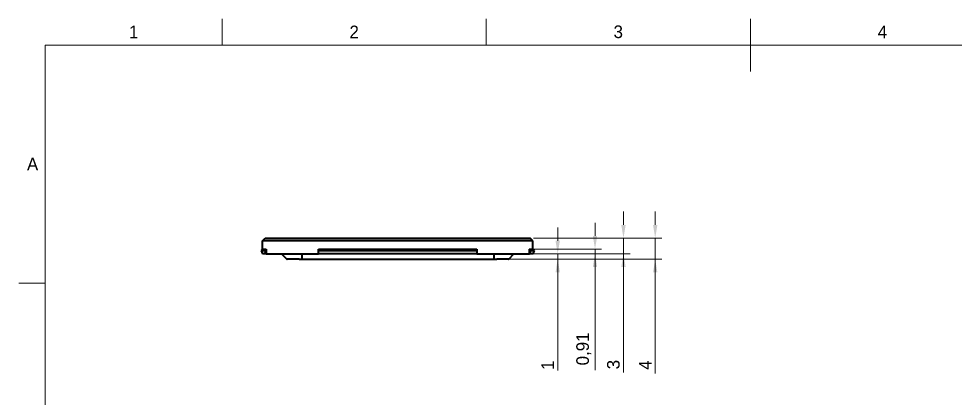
# Model space of a CAD drawing. Header units: millimetres. Extents: x 15 to 292, y 5 to 205.
# Drawn here: x 15 to 192.3, y 133.2 to 205 of the extents above; entities that cross this region are included whole.
import ezdxf

# ---------------------------------------------------------------- set-up
doc = ezdxf.new("R2010")
doc.units = ezdxf.units.MM
for name, color, linetype in [('Annotations', 7, 'Continuous'), ('Border', 7, 'Continuous'), ('Geometries', 7, 'Continuous')]:
    doc.layers.add(name, color=color, linetype=linetype)
doc.styles.add('Shapr0', font='txt', dxfattribs={"height": 2.3925})
doc.styles.add('Shapr2', font='txt', dxfattribs={"height": 2.3925})
doc.dimstyles.new('ISO-25', dxfattribs={"dimtxt": 2.5, "dimasz": 2.5, "dimexe": 1.25, "dimexo": 0.625, "dimtad": 1, "dimtxsty": 'Standard', "dimcen": 2.5, "dimadec": 0, "dimazin": 0, "dimtfac": 1, "dimtmove": 0, "dimatfit": 3, "dimfxl": 1, "dimarcsym": 0})

# ---------------------------------------------------------------- blocks, each defined once
blk = doc.blocks.new('*D6')
at = {"layer": 'Annotations', "color": 0, "linetype": 'Continuous', "lineweight": 15}
for p, q in [((129.48, 166), (129.48, 168.5)), ((112.47, 163.5), (130.73, 163.5)), ((129.48, 163.5), (129.48, 160.5)), ((112.26, 160.5), (130.73, 160.5)), ((129.48, 160.5), (129.48, 138.06)), ((129.48, 158), (129.48, 155.5))]:
    blk.add_line(p, q, dxfattribs=at)
at = {"layer": 'Annotations', "color": 0}
for points in [[(129.06, 166), (129.9, 166), (129.48, 163.5)], [(129.9, 158), (129.06, 158), (129.48, 160.5)]]:
    blk.add_solid(points, dxfattribs=at)
at = {"layer": 'Defpoints', "color": 0}
for p in [(111.85, 163.5), (111.64, 160.5), (129.48, 160.5)]:
    blk.add_point(p, dxfattribs=at)
at = {"layer": 'Annotations', "color": 0, "lineweight": 15, "insert": (127.58, 139.56), "char_height": 2.393, "attachment_point": 5, "rotation": 90, "style": 'Shapr2'}
blk.add_mtext('\\A1;3', dxfattribs=at)
blk = doc.blocks.new('*D7')
at = {"layer": 'Annotations', "color": 0, "linetype": 'Continuous', "lineweight": 15}
for p, q in [((124.1, 163.91), (124.1, 166.41)), ((112.26, 161.41), (125.35, 161.41)), ((124.1, 160.5), (124.1, 161.41)), ((112.26, 160.5), (125.35, 160.5)), ((124.1, 160.5), (124.1, 138.53)), ((124.1, 158), (124.1, 155.5))]:
    blk.add_line(p, q, dxfattribs=at)
at = {"layer": 'Annotations', "color": 0}
for points in [[(123.68, 163.91), (124.51, 163.91), (124.1, 161.41)], [(124.51, 158), (123.68, 158), (124.1, 160.5)]]:
    blk.add_solid(points, dxfattribs=at)
at = {"layer": 'Defpoints', "color": 0}
for p in [(111.64, 161.41), (124.1, 161.41), (111.64, 160.5)]:
    blk.add_point(p, dxfattribs=at)
at = {"layer": 'Annotations', "color": 0, "lineweight": 15, "insert": (121.97, 142.53), "char_height": 2.393, "attachment_point": 5, "rotation": 90, "style": 'Shapr2'}
blk.add_mtext('\\A1;0,91', dxfattribs=at)
blk = doc.blocks.new('*D8')
at = {"layer": 'Annotations', "color": 0, "linetype": 'Continuous', "lineweight": 15}
for p, q in [((117.03, 163), (117.03, 165.5)), ((105.55, 160.5), (118.28, 160.5)), ((117.03, 160.5), (117.03, 159.5)), ((105.55, 159.5), (118.28, 159.5)), ((117.03, 159.5), (117.03, 138.44)), ((117.03, 157), (117.03, 154.5))]:
    blk.add_line(p, q, dxfattribs=at)
at = {"layer": 'Annotations', "color": 0}
for points in [[(116.62, 163), (117.45, 163), (117.03, 160.5)], [(117.45, 157), (116.62, 157), (117.03, 159.5)]]:
    blk.add_solid(points, dxfattribs=at)
at = {"layer": 'Defpoints', "color": 0}
for p in [(104.92, 160.5), (104.92, 159.5), (117.03, 159.5)]:
    blk.add_point(p, dxfattribs=at)
at = {"layer": 'Annotations', "color": 0, "lineweight": 15, "insert": (115.14, 139.42), "char_height": 2.393, "attachment_point": 5, "rotation": 90, "style": 'Shapr2'}
blk.add_mtext('\\A1;1', dxfattribs=at)
blk = doc.blocks.new('*D9')
at = {"layer": 'Annotations', "color": 0, "linetype": 'Continuous', "lineweight": 15}
for p, q in [((135.49, 166), (135.49, 168.5)), ((112.47, 163.5), (136.74, 163.5)), ((135.49, 159.5), (135.49, 163.5)), ((105.55, 159.5), (136.74, 159.5)), ((135.49, 159.5), (135.49, 137.9)), ((135.49, 157), (135.49, 154.5))]:
    blk.add_line(p, q, dxfattribs=at)
at = {"layer": 'Annotations', "color": 0}
for points in [[(135.08, 166), (135.91, 166), (135.49, 163.5)], [(135.91, 157), (135.08, 157), (135.49, 159.5)]]:
    blk.add_solid(points, dxfattribs=at)
at = {"layer": 'Defpoints', "color": 0}
for p in [(111.85, 163.5), (135.49, 163.5), (104.92, 159.5)]:
    blk.add_point(p, dxfattribs=at)
at = {"layer": 'Annotations', "color": 0, "lineweight": 15, "insert": (133.6, 139.46), "char_height": 2.393, "attachment_point": 5, "rotation": 90, "style": 'Shapr2'}
blk.add_mtext('\\A1;4', dxfattribs=at)

msp = doc.modelspace()

# ---------------------------------------------------------------- linework, layer by layer
at = {"layer": 'Border', "linetype": 'Continuous', "lineweight": 15}
for p, q in [((53.5, 200), (53.5, 205)), ((103.5, 200), (103.5, 205)), ((153.5, 195), (153.5, 205)), ((287, 200), (20, 200)), ((20, 200), (20, 10)), ((20, 155), (15, 155))]:
    msp.add_line(p, q, dxfattribs=at)
at = {"layer": 'Geometries', "linetype": 'Continuous', "lineweight": 40}
for p, q in [((61.15, 163), (61.65, 163.5)), ((61.65, 163.5), (111.85, 163.5)), ((112.35, 163), (111.85, 163.5)), ((61.15, 161.407), (60.867, 161.124)), ((61.15, 161.407), (61.15, 163)), ((112.35, 163), (61.15, 163)), ((61.15, 161.407), (61.863, 161.407)), ((61.863, 161.407), (61.59, 161.142)), ((61.863, 161.407), (61.863, 160.5)), ((71.75, 161.124), (71.75, 161.407)), ((71.75, 161.407), (101.75, 161.407)), ((101.75, 161.407), (101.75, 161.124)), ((111.637, 161.407), (111.637, 160.5)), ((111.637, 161.407), (111.91, 161.142)), ((111.637, 161.407), (112.35, 161.407)), ((112.35, 161.407), (112.35, 163)), ((112.633, 161.124), (112.35, 161.407)), ((60.867, 161.124), (61.572, 161.124)), ((60.867, 161.124), (61.126, 160.5)), ((61.838, 160.5), (61.126, 160.5)), ((61.572, 161.124), (61.59, 161.142)), ((61.572, 161.124), (61.658, 160.924)), ((61.838, 160.5), (61.658, 160.924)), ((61.838, 160.5), (61.863, 160.5)), ((61.863, 160.5), (64.75, 160.5)), ((64.75, 160.5), (64.75, 160.5)), ((64.75, 160.5), (64.876, 160.374)), ((64.75, 160.5), (68.579, 160.5)), ((64.876, 160.374), (65.75, 159.5)), ((68.579, 160.5), (68.579, 159.5)), ((68.579, 160.5), (71.75, 160.5)), ((71.75, 160.5), (71.75, 161.124)), ((71.75, 161.124), (101.75, 161.124)), ((101.75, 160.5), (71.75, 160.5)), ((101.75, 161.124), (101.75, 160.5)), ((101.75, 160.5), (104.921, 160.5)), ((104.921, 160.5), (104.921, 159.5)), ((104.921, 160.5), (108.75, 160.5)), ((107.75, 159.5), (108.75, 160.5)), ((107.75, 159.5), (108.75, 160.5)), ((108.75, 160.5), (111.637, 160.5)), ((108.75, 160.5), (108.75, 160.5)), ((111.637, 160.5), (111.662, 160.5)), ((111.662, 160.5), (111.842, 160.924)), ((112.374, 160.5), (111.662, 160.5)), ((111.928, 161.124), (111.842, 160.924)), ((111.928, 161.124), (111.91, 161.142)), ((111.928, 161.124), (112.633, 161.124)), ((112.374, 160.5), (112.633, 161.124)), ((65.75, 159.5), (65.798, 159.5)), ((66.492, 159.5), (65.798, 159.5)), ((68.088, 159.5), (66.495, 159.5)), ((68.088, 159.5), (68.579, 159.5)), ((68.579, 159.5), (104.921, 159.5)), ((104.921, 159.5), (105.531, 159.5)), ((106.976, 159.5), (105.531, 159.5)), ((107.72, 159.5), (106.979, 159.5)), ((107.72, 159.5), (107.75, 159.5))]:
    msp.add_line(p, q, dxfattribs=at)

# ---------------------------------------------------------------- texts
at = {"layer": 'Border', "linetype": 'Continuous', "lineweight": 15, "char_height": 2.393, "width": 2.3925, "style": 'Shapr0'}
for s, insert, attachment_point in [('1', (36.75, 201.304), 8), ('2', (78.5, 201.304), 8), ('3', (128.5, 201.304), 8), ('4', (178.5, 201.304), 8), ('A', (18.696, 177.5), 6)]:
    msp.add_mtext(s, dxfattribs=dict(at, insert=insert, attachment_point=attachment_point))

# ---------------------------------------------------------------- dimensions: what is measured, and where the dimension line sits
at = {"layer": 'Annotations', "linetype": 'Continuous', "lineweight": 15}
for base, p1, p2, picture, middle in [((135.492, 163.5), (104.921, 159.5), (111.85, 163.5), '*D9', (135.492, 139.459)), ((129.481, 160.5), (111.85, 163.5), (111.637, 160.5), '*D6', (129.481, 139.56)), ((117.034, 159.5), (104.921, 160.5), (104.921, 159.5), '*D8', (117.034, 139.42)), ((124.098, 161.407), (111.637, 160.5), (111.637, 161.407), '*D7', (124.098, 142.531))]:
    dim = msp.add_linear_dim(base=base, p1=p1, p2=p2, angle=90, dimstyle='ISO-25', override={"dimscale": 1, "dimgap": 0.7, "dimdec": 2, "dimlfac": 1, "dimrnd": 0.01, "dimzin": 8, "dimdsep": 44, "dimtxsty": 'Shapr2', "dimse1": 0, "dimse2": 0, "dimadec": 2, "dimtol": 0, "dimlim": 0, "dimtp": 0, "dimtm": 0, "dimtfac": 0.6, "dimtdec": 8, "dimfrac": 2, "dimtolj": 1, "dimlwd": 15, "dimlwe": 15}, dxfattribs=at)
    dim.commit()
    dim.dimension.update_dxf_attribs({"geometry": picture, "text_midpoint": middle, "dimtype": 160})

doc.saveas('drawing.dxf')
